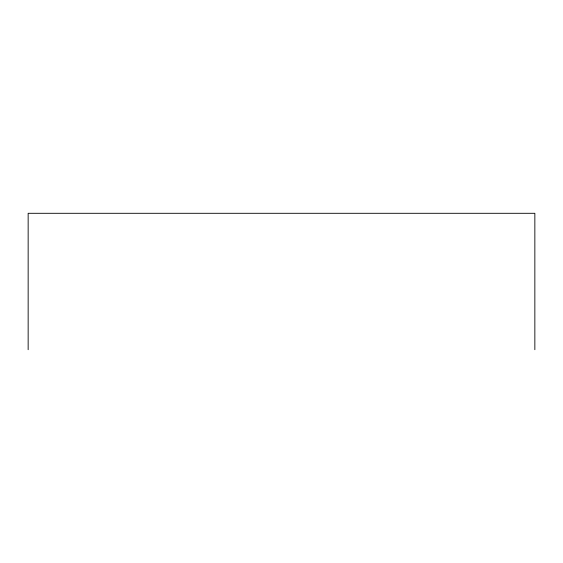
<?xml version="1.0" encoding="UTF-8"?>
<svg xmlns="http://www.w3.org/2000/svg" width="563" height="563" viewBox="0 0 563 563"><rect width="100%" height="100%" fill="white"/><g stroke="black" fill="none" stroke-linecap="round" stroke-linejoin="round"><path stroke-width="0.84" d="M534.85 349.7L534.85 213.3L28.15 213.3L28.15 349.7"/></g></svg>
